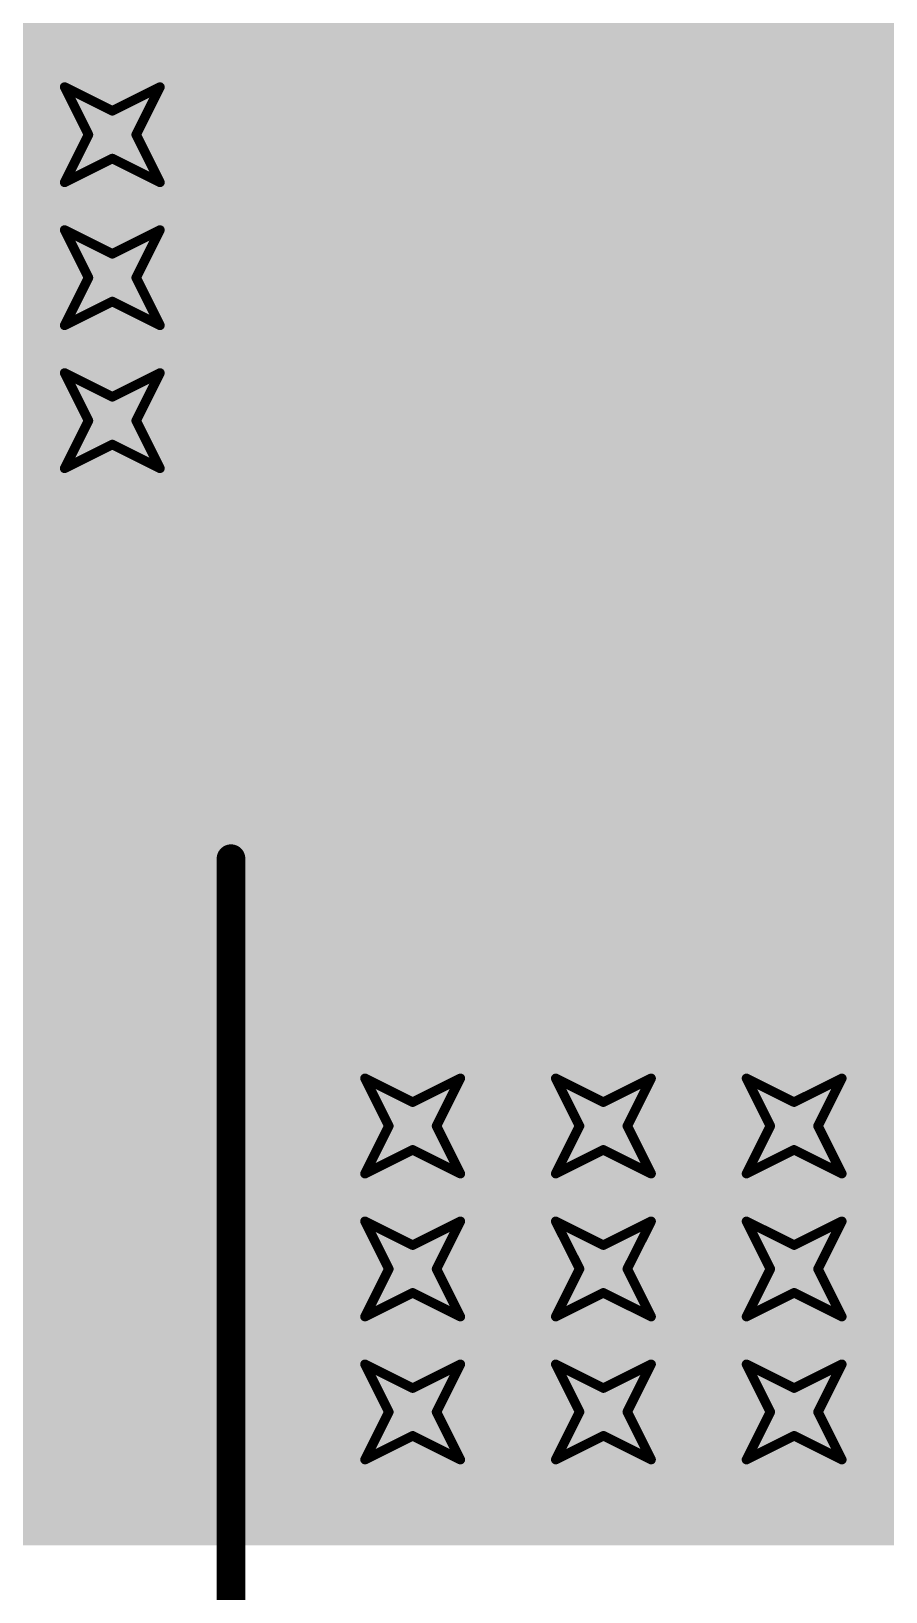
# Model space of a CAD drawing. Header units: inches. Extents: x -11 to 1110, y -7 to 455.
# Drawn here: x 652.45 to 657, y 25.23 to 33.55 of the extents above; entities that cross this region are included whole.
import ezdxf

# ---------------------------------------------------------------- set-up
doc = ezdxf.new("R2010")
doc.units = ezdxf.units.IN
for name, color, linetype in [('Bottom Layer', 5, 'Continuous'), ('Bottom Overlay', 54, 'Continuous'), ('Bottom Paste', 16, 'Continuous'), ('Bottom Solder', 6, 'Continuous'), ('Drill Drawing', 1, 'Continuous'), ('Top Layer', 1, 'Continuous'), ('Top Solder', 216, 'Continuous'), ('Via Holes', 16, 'Continuous')]:
    doc.layers.add(name, color=color, linetype=linetype)

# ---------------------------------------------------------------- blocks, each defined once
blk = doc.blocks.new('C____C_B_246')
at = {"layer": 'Bottom Layer'}
blk.add_hatch(color=5, dxfattribs=at).paths.add_polyline_path([(-3.9, 1.5), (-1.5, 1.5), (-1.5, -1.5), (-3.9, -1.5)])
at = {"layer": 'Bottom Paste'}
blk.add_hatch(color=16, dxfattribs=at).paths.add_polyline_path([(-3.9, 1.5), (-1.5, 1.5), (-1.5, -1.5), (-3.9, -1.5)])
at = {"layer": 'Bottom Solder'}
blk.add_hatch(color=6, dxfattribs=at).paths.add_polyline_path([(-4.0016, 1.6016), (-1.3984, 1.6016), (-1.3984, -1.6016), (-4.0016, -1.6016)])
at = {"layer": 'Bottom Overlay'}
blk.add_lwpolyline([(3.05, 1.75, 0.1524, 0.1524, 0), (-3.0251, 1.75, 0.1524, 0.1524, 0)], format="xyseb", dxfattribs=at)
blk.add_lwpolyline([(-3.0632, 1.75, 0.0762, 0.0762, 1), (-2.987, 1.75, 0.0762, 0.0762, 1)], format="xyseb", close=True, dxfattribs=at)

msp = doc.modelspace()

# ---------------------------------------------------------------- hatches: boundary and pattern name
at = {"layer": 'Bottom Layer'}
msp.add_hatch(color=5, dxfattribs=at).paths.add_polyline_path([(670.0012, 25.4762), (621.9444, 25.4762), (621.9444, 45.8724), (670.0012, 45.8724)])
h = msp.add_hatch(color=5, dxfattribs=at)
edge = h.paths.add_edge_path()
edge.add_arc((652.8816, 32.9946), 0.3, 0, 360)
h = msp.add_hatch(color=5, dxfattribs=at)
edge = h.paths.add_edge_path()
edge.add_arc((652.8816, 32.2326), 0.3, 0, 360)
h = msp.add_hatch(color=5, dxfattribs=at)
edge = h.paths.add_edge_path()
edge.add_arc((652.8816, 31.4706), 0.3, 0, 360)
h = msp.add_hatch(color=5, dxfattribs=at)
edge = h.paths.add_edge_path()
edge.add_arc((654.4818, 27.7114), 0.3, 0, 360)
h = msp.add_hatch(color=5, dxfattribs=at)
edge = h.paths.add_edge_path()
edge.add_arc((655.4978, 27.7114), 0.3, 0, 360)
h = msp.add_hatch(color=5, dxfattribs=at)
edge = h.paths.add_edge_path()
edge.add_arc((656.5138, 27.7114), 0.3, 0, 360)
h = msp.add_hatch(color=5, dxfattribs=at)
edge = h.paths.add_edge_path()
edge.add_arc((654.4818, 26.9494), 0.3, 0, 360)
h = msp.add_hatch(color=5, dxfattribs=at)
edge = h.paths.add_edge_path()
edge.add_arc((655.4978, 26.9494), 0.3, 0, 360)
h = msp.add_hatch(color=5, dxfattribs=at)
edge = h.paths.add_edge_path()
edge.add_arc((656.5138, 26.9494), 0.3, 0, 360)
h = msp.add_hatch(color=5, dxfattribs=at)
edge = h.paths.add_edge_path()
edge.add_arc((654.4818, 26.1874), 0.3, 0, 360)
h = msp.add_hatch(color=5, dxfattribs=at)
edge = h.paths.add_edge_path()
edge.add_arc((655.4978, 26.1874), 0.3, 0, 360)
h = msp.add_hatch(color=5, dxfattribs=at)
edge = h.paths.add_edge_path()
edge.add_arc((656.5138, 26.1874), 0.3, 0, 360)
at = {"layer": 'Bottom Solder'}
h = msp.add_hatch(color=6, dxfattribs=at)
edge = h.paths.add_edge_path()
edge.add_arc((652.8816, 32.9946), 0.4016, 0, 360)
h = msp.add_hatch(color=6, dxfattribs=at)
edge = h.paths.add_edge_path()
edge.add_arc((652.8816, 32.2326), 0.4016, 0, 360)
h = msp.add_hatch(color=6, dxfattribs=at)
edge = h.paths.add_edge_path()
edge.add_arc((652.8816, 31.4706), 0.4016, 0, 360)
h = msp.add_hatch(color=6, dxfattribs=at)
edge = h.paths.add_edge_path()
edge.add_arc((654.4818, 27.7114), 0.4016, 0, 360)
h = msp.add_hatch(color=6, dxfattribs=at)
edge = h.paths.add_edge_path()
edge.add_arc((655.4978, 27.7114), 0.4016, 0, 360)
h = msp.add_hatch(color=6, dxfattribs=at)
edge = h.paths.add_edge_path()
edge.add_arc((656.5138, 27.7114), 0.4016, 0, 360)
h = msp.add_hatch(color=6, dxfattribs=at)
edge = h.paths.add_edge_path()
edge.add_arc((654.4818, 26.9494), 0.4016, 0, 360)
h = msp.add_hatch(color=6, dxfattribs=at)
edge = h.paths.add_edge_path()
edge.add_arc((655.4978, 26.9494), 0.4016, 0, 360)
h = msp.add_hatch(color=6, dxfattribs=at)
edge = h.paths.add_edge_path()
edge.add_arc((656.5138, 26.9494), 0.4016, 0, 360)
h = msp.add_hatch(color=6, dxfattribs=at)
edge = h.paths.add_edge_path()
edge.add_arc((654.4818, 26.1874), 0.4016, 0, 360)
h = msp.add_hatch(color=6, dxfattribs=at)
edge = h.paths.add_edge_path()
edge.add_arc((655.4978, 26.1874), 0.4016, 0, 360)
h = msp.add_hatch(color=6, dxfattribs=at)
edge = h.paths.add_edge_path()
edge.add_arc((656.5138, 26.1874), 0.4016, 0, 360)
at = {"layer": 'Top Layer'}
msp.add_hatch(color=1, dxfattribs=at).paths.add_polyline_path([(669.4932, 25.4762), (609.8032, 25.4762), (609.8032, 39.878), (669.4932, 39.878)])
h = msp.add_hatch(color=1, dxfattribs=at)
edge = h.paths.add_edge_path()
edge.add_arc((652.8816, 32.9946), 0.3, 0, 360)
h = msp.add_hatch(color=1, dxfattribs=at)
edge = h.paths.add_edge_path()
edge.add_arc((652.8816, 32.2326), 0.3, 0, 360)
h = msp.add_hatch(color=1, dxfattribs=at)
edge = h.paths.add_edge_path()
edge.add_arc((652.8816, 31.4706), 0.3, 0, 360)
h = msp.add_hatch(color=1, dxfattribs=at)
edge = h.paths.add_edge_path()
edge.add_arc((654.4818, 27.7114), 0.3, 0, 360)
h = msp.add_hatch(color=1, dxfattribs=at)
edge = h.paths.add_edge_path()
edge.add_arc((655.4978, 27.7114), 0.3, 0, 360)
h = msp.add_hatch(color=1, dxfattribs=at)
edge = h.paths.add_edge_path()
edge.add_arc((656.5138, 27.7114), 0.3, 0, 360)
h = msp.add_hatch(color=1, dxfattribs=at)
edge = h.paths.add_edge_path()
edge.add_arc((654.4818, 26.9494), 0.3, 0, 360)
h = msp.add_hatch(color=1, dxfattribs=at)
edge = h.paths.add_edge_path()
edge.add_arc((655.4978, 26.9494), 0.3, 0, 360)
h = msp.add_hatch(color=1, dxfattribs=at)
edge = h.paths.add_edge_path()
edge.add_arc((656.5138, 26.9494), 0.3, 0, 360)
h = msp.add_hatch(color=1, dxfattribs=at)
edge = h.paths.add_edge_path()
edge.add_arc((654.4818, 26.1874), 0.3, 0, 360)
h = msp.add_hatch(color=1, dxfattribs=at)
edge = h.paths.add_edge_path()
edge.add_arc((655.4978, 26.1874), 0.3, 0, 360)
h = msp.add_hatch(color=1, dxfattribs=at)
edge = h.paths.add_edge_path()
edge.add_arc((656.5138, 26.1874), 0.3, 0, 360)
at = {"layer": 'Top Solder'}
h = msp.add_hatch(color=216, dxfattribs=at)
edge = h.paths.add_edge_path()
edge.add_arc((652.8816, 32.9946), 0.4016, 0, 360)
h = msp.add_hatch(color=216, dxfattribs=at)
edge = h.paths.add_edge_path()
edge.add_arc((652.8816, 32.2326), 0.4016, 0, 360)
h = msp.add_hatch(color=216, dxfattribs=at)
edge = h.paths.add_edge_path()
edge.add_arc((652.8816, 31.4706), 0.4016, 0, 360)
h = msp.add_hatch(color=216, dxfattribs=at)
edge = h.paths.add_edge_path()
edge.add_arc((654.4818, 27.7114), 0.4016, 0, 360)
h = msp.add_hatch(color=216, dxfattribs=at)
edge = h.paths.add_edge_path()
edge.add_arc((655.4978, 27.7114), 0.4016, 0, 360)
h = msp.add_hatch(color=216, dxfattribs=at)
edge = h.paths.add_edge_path()
edge.add_arc((656.5138, 27.7114), 0.4016, 0, 360)
h = msp.add_hatch(color=216, dxfattribs=at)
edge = h.paths.add_edge_path()
edge.add_arc((654.4818, 26.9494), 0.4016, 0, 360)
h = msp.add_hatch(color=216, dxfattribs=at)
edge = h.paths.add_edge_path()
edge.add_arc((655.4978, 26.9494), 0.4016, 0, 360)
h = msp.add_hatch(color=216, dxfattribs=at)
edge = h.paths.add_edge_path()
edge.add_arc((656.5138, 26.9494), 0.4016, 0, 360)
h = msp.add_hatch(color=216, dxfattribs=at)
edge = h.paths.add_edge_path()
edge.add_arc((654.4818, 26.1874), 0.4016, 0, 360)
h = msp.add_hatch(color=216, dxfattribs=at)
edge = h.paths.add_edge_path()
edge.add_arc((655.4978, 26.1874), 0.4016, 0, 360)
h = msp.add_hatch(color=216, dxfattribs=at)
edge = h.paths.add_edge_path()
edge.add_arc((656.5138, 26.1874), 0.4016, 0, 360)
at = {"layer": 'Via Holes'}
h = msp.add_hatch(color=7, dxfattribs=at)
edge = h.paths.add_edge_path()
edge.add_arc((652.8816, 32.9946), 0.15, 0, 360)
h = msp.add_hatch(color=7, dxfattribs=at)
edge = h.paths.add_edge_path()
edge.add_arc((652.8816, 32.2326), 0.15, 0, 360)
h = msp.add_hatch(color=7, dxfattribs=at)
edge = h.paths.add_edge_path()
edge.add_arc((652.8816, 31.4706), 0.15, 0, 360)
h = msp.add_hatch(color=7, dxfattribs=at)
edge = h.paths.add_edge_path()
edge.add_arc((654.4818, 27.7114), 0.15, 0, 360)
h = msp.add_hatch(color=7, dxfattribs=at)
edge = h.paths.add_edge_path()
edge.add_arc((655.4978, 27.7114), 0.15, 0, 360)
h = msp.add_hatch(color=7, dxfattribs=at)
edge = h.paths.add_edge_path()
edge.add_arc((656.5138, 27.7114), 0.15, 0, 360)
h = msp.add_hatch(color=7, dxfattribs=at)
edge = h.paths.add_edge_path()
edge.add_arc((654.4818, 26.9494), 0.15, 0, 360)
h = msp.add_hatch(color=7, dxfattribs=at)
edge = h.paths.add_edge_path()
edge.add_arc((655.4978, 26.9494), 0.15, 0, 360)
h = msp.add_hatch(color=7, dxfattribs=at)
edge = h.paths.add_edge_path()
edge.add_arc((656.5138, 26.9494), 0.15, 0, 360)
h = msp.add_hatch(color=7, dxfattribs=at)
edge = h.paths.add_edge_path()
edge.add_arc((654.4818, 26.1874), 0.15, 0, 360)
h = msp.add_hatch(color=7, dxfattribs=at)
edge = h.paths.add_edge_path()
edge.add_arc((655.4978, 26.1874), 0.15, 0, 360)
h = msp.add_hatch(color=7, dxfattribs=at)
edge = h.paths.add_edge_path()
edge.add_arc((656.5138, 26.1874), 0.15, 0, 360)

# ---------------------------------------------------------------- linework, layer by layer
at = {"layer": 'Drill Drawing'}
for points in [[(652.6276, 33.2486, 0.0508, 0.0508, 0), (652.8816, 33.1216, 0.0508, 0.0508, 0)], [(652.6276, 33.2486, 0.0508, 0.0508, 0), (652.7546, 32.9946, 0.0508, 0.0508, 0)], [(652.8816, 33.1216, 0.0508, 0.0508, 0), (653.1356, 33.2486, 0.0508, 0.0508, 0)], [(653.0086, 32.9946, 0.0508, 0.0508, 0), (653.1356, 33.2486, 0.0508, 0.0508, 0)], [(652.6276, 32.7406, 0.0508, 0.0508, 0), (652.7546, 32.9946, 0.0508, 0.0508, 0)], [(653.0086, 32.9946, 0.0508, 0.0508, 0), (653.1356, 32.7406, 0.0508, 0.0508, 0)], [(652.6276, 32.7406, 0.0508, 0.0508, 0), (652.8816, 32.8676, 0.0508, 0.0508, 0)], [(652.8816, 32.8676, 0.0508, 0.0508, 0), (653.1356, 32.7406, 0.0508, 0.0508, 0)], [(652.6276, 32.4866, 0.0508, 0.0508, 0), (652.8816, 32.3596, 0.0508, 0.0508, 0)], [(652.6276, 32.4866, 0.0508, 0.0508, 0), (652.7546, 32.2326, 0.0508, 0.0508, 0)], [(652.8816, 32.3596, 0.0508, 0.0508, 0), (653.1356, 32.4866, 0.0508, 0.0508, 0)], [(653.0086, 32.2326, 0.0508, 0.0508, 0), (653.1356, 32.4866, 0.0508, 0.0508, 0)], [(652.6276, 31.9786, 0.0508, 0.0508, 0), (652.7546, 32.2326, 0.0508, 0.0508, 0)], [(653.0086, 32.2326, 0.0508, 0.0508, 0), (653.1356, 31.9786, 0.0508, 0.0508, 0)], [(652.6276, 31.9786, 0.0508, 0.0508, 0), (652.8816, 32.1056, 0.0508, 0.0508, 0)], [(652.8816, 32.1056, 0.0508, 0.0508, 0), (653.1356, 31.9786, 0.0508, 0.0508, 0)], [(652.6276, 31.7246, 0.0508, 0.0508, 0), (652.8816, 31.5976, 0.0508, 0.0508, 0)], [(652.6276, 31.7246, 0.0508, 0.0508, 0), (652.7546, 31.4706, 0.0508, 0.0508, 0)], [(652.8816, 31.5976, 0.0508, 0.0508, 0), (653.1356, 31.7246, 0.0508, 0.0508, 0)], [(653.0086, 31.4706, 0.0508, 0.0508, 0), (653.1356, 31.7246, 0.0508, 0.0508, 0)], [(652.6276, 31.2166, 0.0508, 0.0508, 0), (652.7546, 31.4706, 0.0508, 0.0508, 0)], [(653.0086, 31.4706, 0.0508, 0.0508, 0), (653.1356, 31.2166, 0.0508, 0.0508, 0)], [(652.6276, 31.2166, 0.0508, 0.0508, 0), (652.8816, 31.3436, 0.0508, 0.0508, 0)], [(652.8816, 31.3436, 0.0508, 0.0508, 0), (653.1356, 31.2166, 0.0508, 0.0508, 0)], [(654.2278, 27.9654, 0.0508, 0.0508, 0), (654.4818, 27.8384, 0.0508, 0.0508, 0)], [(654.2278, 27.9654, 0.0508, 0.0508, 0), (654.3548, 27.7114, 0.0508, 0.0508, 0)], [(654.4818, 27.8384, 0.0508, 0.0508, 0), (654.7358, 27.9654, 0.0508, 0.0508, 0)], [(654.6088, 27.7114, 0.0508, 0.0508, 0), (654.7358, 27.9654, 0.0508, 0.0508, 0)], [(655.2438, 27.9654, 0.0508, 0.0508, 0), (655.4978, 27.8384, 0.0508, 0.0508, 0)], [(655.2438, 27.9654, 0.0508, 0.0508, 0), (655.3708, 27.7114, 0.0508, 0.0508, 0)], [(655.4978, 27.8384, 0.0508, 0.0508, 0), (655.7518, 27.9654, 0.0508, 0.0508, 0)], [(655.6248, 27.7114, 0.0508, 0.0508, 0), (655.7518, 27.9654, 0.0508, 0.0508, 0)], [(656.2598, 27.9654, 0.0508, 0.0508, 0), (656.5138, 27.8384, 0.0508, 0.0508, 0)], [(656.2598, 27.9654, 0.0508, 0.0508, 0), (656.3868, 27.7114, 0.0508, 0.0508, 0)], [(656.5138, 27.8384, 0.0508, 0.0508, 0), (656.7678, 27.9654, 0.0508, 0.0508, 0)], [(656.6408, 27.7114, 0.0508, 0.0508, 0), (656.7678, 27.9654, 0.0508, 0.0508, 0)], [(654.2278, 27.4574, 0.0508, 0.0508, 0), (654.3548, 27.7114, 0.0508, 0.0508, 0)], [(654.6088, 27.7114, 0.0508, 0.0508, 0), (654.7358, 27.4574, 0.0508, 0.0508, 0)], [(655.2438, 27.4574, 0.0508, 0.0508, 0), (655.3708, 27.7114, 0.0508, 0.0508, 0)], [(655.6248, 27.7114, 0.0508, 0.0508, 0), (655.7518, 27.4574, 0.0508, 0.0508, 0)], [(656.2598, 27.4574, 0.0508, 0.0508, 0), (656.3868, 27.7114, 0.0508, 0.0508, 0)], [(656.6408, 27.7114, 0.0508, 0.0508, 0), (656.7678, 27.4574, 0.0508, 0.0508, 0)], [(654.2278, 27.4574, 0.0508, 0.0508, 0), (654.4818, 27.5844, 0.0508, 0.0508, 0)], [(654.4818, 27.5844, 0.0508, 0.0508, 0), (654.7358, 27.4574, 0.0508, 0.0508, 0)], [(655.2438, 27.4574, 0.0508, 0.0508, 0), (655.4978, 27.5844, 0.0508, 0.0508, 0)], [(655.4978, 27.5844, 0.0508, 0.0508, 0), (655.7518, 27.4574, 0.0508, 0.0508, 0)], [(656.2598, 27.4574, 0.0508, 0.0508, 0), (656.5138, 27.5844, 0.0508, 0.0508, 0)], [(656.5138, 27.5844, 0.0508, 0.0508, 0), (656.7678, 27.4574, 0.0508, 0.0508, 0)], [(654.2278, 27.2034, 0.0508, 0.0508, 0), (654.4818, 27.0764, 0.0508, 0.0508, 0)], [(654.2278, 27.2034, 0.0508, 0.0508, 0), (654.3548, 26.9494, 0.0508, 0.0508, 0)], [(654.4818, 27.0764, 0.0508, 0.0508, 0), (654.7358, 27.2034, 0.0508, 0.0508, 0)], [(654.6088, 26.9494, 0.0508, 0.0508, 0), (654.7358, 27.2034, 0.0508, 0.0508, 0)], [(655.2438, 27.2034, 0.0508, 0.0508, 0), (655.4978, 27.0764, 0.0508, 0.0508, 0)], [(655.2438, 27.2034, 0.0508, 0.0508, 0), (655.3708, 26.9494, 0.0508, 0.0508, 0)], [(655.4978, 27.0764, 0.0508, 0.0508, 0), (655.7518, 27.2034, 0.0508, 0.0508, 0)], [(655.6248, 26.9494, 0.0508, 0.0508, 0), (655.7518, 27.2034, 0.0508, 0.0508, 0)], [(656.2598, 27.2034, 0.0508, 0.0508, 0), (656.5138, 27.0764, 0.0508, 0.0508, 0)], [(656.2598, 27.2034, 0.0508, 0.0508, 0), (656.3868, 26.9494, 0.0508, 0.0508, 0)], [(656.5138, 27.0764, 0.0508, 0.0508, 0), (656.7678, 27.2034, 0.0508, 0.0508, 0)], [(656.6408, 26.9494, 0.0508, 0.0508, 0), (656.7678, 27.2034, 0.0508, 0.0508, 0)], [(654.2278, 26.6954, 0.0508, 0.0508, 0), (654.3548, 26.9494, 0.0508, 0.0508, 0)], [(654.6088, 26.9494, 0.0508, 0.0508, 0), (654.7358, 26.6954, 0.0508, 0.0508, 0)], [(655.2438, 26.6954, 0.0508, 0.0508, 0), (655.3708, 26.9494, 0.0508, 0.0508, 0)], [(655.6248, 26.9494, 0.0508, 0.0508, 0), (655.7518, 26.6954, 0.0508, 0.0508, 0)], [(656.2598, 26.6954, 0.0508, 0.0508, 0), (656.3868, 26.9494, 0.0508, 0.0508, 0)], [(656.6408, 26.9494, 0.0508, 0.0508, 0), (656.7678, 26.6954, 0.0508, 0.0508, 0)], [(654.2278, 26.6954, 0.0508, 0.0508, 0), (654.4818, 26.8224, 0.0508, 0.0508, 0)], [(654.4818, 26.8224, 0.0508, 0.0508, 0), (654.7358, 26.6954, 0.0508, 0.0508, 0)], [(655.2438, 26.6954, 0.0508, 0.0508, 0), (655.4978, 26.8224, 0.0508, 0.0508, 0)], [(655.4978, 26.8224, 0.0508, 0.0508, 0), (655.7518, 26.6954, 0.0508, 0.0508, 0)], [(656.2598, 26.6954, 0.0508, 0.0508, 0), (656.5138, 26.8224, 0.0508, 0.0508, 0)], [(656.5138, 26.8224, 0.0508, 0.0508, 0), (656.7678, 26.6954, 0.0508, 0.0508, 0)], [(654.2278, 26.4414, 0.0508, 0.0508, 0), (654.4818, 26.3144, 0.0508, 0.0508, 0)], [(654.2278, 26.4414, 0.0508, 0.0508, 0), (654.3548, 26.1874, 0.0508, 0.0508, 0)], [(654.4818, 26.3144, 0.0508, 0.0508, 0), (654.7358, 26.4414, 0.0508, 0.0508, 0)], [(654.6088, 26.1874, 0.0508, 0.0508, 0), (654.7358, 26.4414, 0.0508, 0.0508, 0)], [(655.2438, 26.4414, 0.0508, 0.0508, 0), (655.4978, 26.3144, 0.0508, 0.0508, 0)], [(655.2438, 26.4414, 0.0508, 0.0508, 0), (655.3708, 26.1874, 0.0508, 0.0508, 0)], [(655.4978, 26.3144, 0.0508, 0.0508, 0), (655.7518, 26.4414, 0.0508, 0.0508, 0)], [(655.6248, 26.1874, 0.0508, 0.0508, 0), (655.7518, 26.4414, 0.0508, 0.0508, 0)], [(656.2598, 26.4414, 0.0508, 0.0508, 0), (656.5138, 26.3144, 0.0508, 0.0508, 0)], [(656.2598, 26.4414, 0.0508, 0.0508, 0), (656.3868, 26.1874, 0.0508, 0.0508, 0)], [(656.5138, 26.3144, 0.0508, 0.0508, 0), (656.7678, 26.4414, 0.0508, 0.0508, 0)], [(656.6408, 26.1874, 0.0508, 0.0508, 0), (656.7678, 26.4414, 0.0508, 0.0508, 0)], [(654.2278, 25.9334, 0.0508, 0.0508, 0), (654.3548, 26.1874, 0.0508, 0.0508, 0)], [(654.6088, 26.1874, 0.0508, 0.0508, 0), (654.7358, 25.9334, 0.0508, 0.0508, 0)], [(655.2438, 25.9334, 0.0508, 0.0508, 0), (655.3708, 26.1874, 0.0508, 0.0508, 0)], [(655.6248, 26.1874, 0.0508, 0.0508, 0), (655.7518, 25.9334, 0.0508, 0.0508, 0)], [(656.2598, 25.9334, 0.0508, 0.0508, 0), (656.3868, 26.1874, 0.0508, 0.0508, 0)], [(656.6408, 26.1874, 0.0508, 0.0508, 0), (656.7678, 25.9334, 0.0508, 0.0508, 0)], [(654.2278, 25.9334, 0.0508, 0.0508, 0), (654.4818, 26.0604, 0.0508, 0.0508, 0)], [(654.4818, 26.0604, 0.0508, 0.0508, 0), (654.7358, 25.9334, 0.0508, 0.0508, 0)], [(655.2438, 25.9334, 0.0508, 0.0508, 0), (655.4978, 26.0604, 0.0508, 0.0508, 0)], [(655.4978, 26.0604, 0.0508, 0.0508, 0), (655.7518, 25.9334, 0.0508, 0.0508, 0)], [(656.2598, 25.9334, 0.0508, 0.0508, 0), (656.5138, 26.0604, 0.0508, 0.0508, 0)], [(656.5138, 26.0604, 0.0508, 0.0508, 0), (656.7678, 25.9334, 0.0508, 0.0508, 0)]]:
    msp.add_lwpolyline(points, format="xyseb", dxfattribs=at)
for points in [[(652.6149, 33.2486, 0.0254, 0.0254, 1), (652.6403, 33.2486, 0.0254, 0.0254, 1)], [(652.6149, 33.2486, 0.0254, 0.0254, 1), (652.6403, 33.2486, 0.0254, 0.0254, 1)], [(653.1229, 33.2486, 0.0254, 0.0254, 1), (653.1483, 33.2486, 0.0254, 0.0254, 1)], [(653.1229, 33.2486, 0.0254, 0.0254, 1), (653.1483, 33.2486, 0.0254, 0.0254, 1)], [(652.8689, 33.1216, 0.0254, 0.0254, 1), (652.8943, 33.1216, 0.0254, 0.0254, 1)], [(652.8689, 33.1216, 0.0254, 0.0254, 1), (652.8943, 33.1216, 0.0254, 0.0254, 1)], [(652.7419, 32.9946, 0.0254, 0.0254, 1), (652.7673, 32.9946, 0.0254, 0.0254, 1)], [(652.7419, 32.9946, 0.0254, 0.0254, 1), (652.7673, 32.9946, 0.0254, 0.0254, 1)], [(652.9959, 32.9946, 0.0254, 0.0254, 1), (653.0213, 32.9946, 0.0254, 0.0254, 1)], [(652.9959, 32.9946, 0.0254, 0.0254, 1), (653.0213, 32.9946, 0.0254, 0.0254, 1)], [(652.8689, 32.8676, 0.0254, 0.0254, 1), (652.8943, 32.8676, 0.0254, 0.0254, 1)], [(652.8689, 32.8676, 0.0254, 0.0254, 1), (652.8943, 32.8676, 0.0254, 0.0254, 1)], [(652.6149, 32.7406, 0.0254, 0.0254, 1), (652.6403, 32.7406, 0.0254, 0.0254, 1)], [(652.6149, 32.7406, 0.0254, 0.0254, 1), (652.6403, 32.7406, 0.0254, 0.0254, 1)], [(653.1229, 32.7406, 0.0254, 0.0254, 1), (653.1483, 32.7406, 0.0254, 0.0254, 1)], [(653.1229, 32.7406, 0.0254, 0.0254, 1), (653.1483, 32.7406, 0.0254, 0.0254, 1)], [(652.6149, 32.4866, 0.0254, 0.0254, 1), (652.6403, 32.4866, 0.0254, 0.0254, 1)], [(652.6149, 32.4866, 0.0254, 0.0254, 1), (652.6403, 32.4866, 0.0254, 0.0254, 1)], [(653.1229, 32.4866, 0.0254, 0.0254, 1), (653.1483, 32.4866, 0.0254, 0.0254, 1)], [(653.1229, 32.4866, 0.0254, 0.0254, 1), (653.1483, 32.4866, 0.0254, 0.0254, 1)], [(652.8689, 32.3596, 0.0254, 0.0254, 1), (652.8943, 32.3596, 0.0254, 0.0254, 1)], [(652.8689, 32.3596, 0.0254, 0.0254, 1), (652.8943, 32.3596, 0.0254, 0.0254, 1)], [(652.7419, 32.2326, 0.0254, 0.0254, 1), (652.7673, 32.2326, 0.0254, 0.0254, 1)], [(652.7419, 32.2326, 0.0254, 0.0254, 1), (652.7673, 32.2326, 0.0254, 0.0254, 1)], [(652.9959, 32.2326, 0.0254, 0.0254, 1), (653.0213, 32.2326, 0.0254, 0.0254, 1)], [(652.9959, 32.2326, 0.0254, 0.0254, 1), (653.0213, 32.2326, 0.0254, 0.0254, 1)], [(652.8689, 32.1056, 0.0254, 0.0254, 1), (652.8943, 32.1056, 0.0254, 0.0254, 1)], [(652.8689, 32.1056, 0.0254, 0.0254, 1), (652.8943, 32.1056, 0.0254, 0.0254, 1)], [(652.6149, 31.9786, 0.0254, 0.0254, 1), (652.6403, 31.9786, 0.0254, 0.0254, 1)], [(652.6149, 31.9786, 0.0254, 0.0254, 1), (652.6403, 31.9786, 0.0254, 0.0254, 1)], [(653.1229, 31.9786, 0.0254, 0.0254, 1), (653.1483, 31.9786, 0.0254, 0.0254, 1)], [(653.1229, 31.9786, 0.0254, 0.0254, 1), (653.1483, 31.9786, 0.0254, 0.0254, 1)], [(652.6149, 31.7246, 0.0254, 0.0254, 1), (652.6403, 31.7246, 0.0254, 0.0254, 1)], [(652.6149, 31.7246, 0.0254, 0.0254, 1), (652.6403, 31.7246, 0.0254, 0.0254, 1)], [(653.1229, 31.7246, 0.0254, 0.0254, 1), (653.1483, 31.7246, 0.0254, 0.0254, 1)], [(653.1229, 31.7246, 0.0254, 0.0254, 1), (653.1483, 31.7246, 0.0254, 0.0254, 1)], [(652.8689, 31.5976, 0.0254, 0.0254, 1), (652.8943, 31.5976, 0.0254, 0.0254, 1)], [(652.8689, 31.5976, 0.0254, 0.0254, 1), (652.8943, 31.5976, 0.0254, 0.0254, 1)], [(652.7419, 31.4706, 0.0254, 0.0254, 1), (652.7673, 31.4706, 0.0254, 0.0254, 1)], [(652.7419, 31.4706, 0.0254, 0.0254, 1), (652.7673, 31.4706, 0.0254, 0.0254, 1)], [(652.9959, 31.4706, 0.0254, 0.0254, 1), (653.0213, 31.4706, 0.0254, 0.0254, 1)], [(652.9959, 31.4706, 0.0254, 0.0254, 1), (653.0213, 31.4706, 0.0254, 0.0254, 1)], [(652.8689, 31.3436, 0.0254, 0.0254, 1), (652.8943, 31.3436, 0.0254, 0.0254, 1)], [(652.8689, 31.3436, 0.0254, 0.0254, 1), (652.8943, 31.3436, 0.0254, 0.0254, 1)], [(652.6149, 31.2166, 0.0254, 0.0254, 1), (652.6403, 31.2166, 0.0254, 0.0254, 1)], [(652.6149, 31.2166, 0.0254, 0.0254, 1), (652.6403, 31.2166, 0.0254, 0.0254, 1)], [(653.1229, 31.2166, 0.0254, 0.0254, 1), (653.1483, 31.2166, 0.0254, 0.0254, 1)], [(653.1229, 31.2166, 0.0254, 0.0254, 1), (653.1483, 31.2166, 0.0254, 0.0254, 1)], [(654.2151, 27.9654, 0.0254, 0.0254, 1), (654.2405, 27.9654, 0.0254, 0.0254, 1)], [(654.2151, 27.9654, 0.0254, 0.0254, 1), (654.2405, 27.9654, 0.0254, 0.0254, 1)], [(654.7231, 27.9654, 0.0254, 0.0254, 1), (654.7485, 27.9654, 0.0254, 0.0254, 1)], [(654.7231, 27.9654, 0.0254, 0.0254, 1), (654.7485, 27.9654, 0.0254, 0.0254, 1)], [(655.2311, 27.9654, 0.0254, 0.0254, 1), (655.2565, 27.9654, 0.0254, 0.0254, 1)], [(655.2311, 27.9654, 0.0254, 0.0254, 1), (655.2565, 27.9654, 0.0254, 0.0254, 1)], [(655.7391, 27.9654, 0.0254, 0.0254, 1), (655.7645, 27.9654, 0.0254, 0.0254, 1)], [(655.7391, 27.9654, 0.0254, 0.0254, 1), (655.7645, 27.9654, 0.0254, 0.0254, 1)], [(656.2471, 27.9654, 0.0254, 0.0254, 1), (656.2725, 27.9654, 0.0254, 0.0254, 1)], [(656.2471, 27.9654, 0.0254, 0.0254, 1), (656.2725, 27.9654, 0.0254, 0.0254, 1)], [(656.7551, 27.9654, 0.0254, 0.0254, 1), (656.7805, 27.9654, 0.0254, 0.0254, 1)], [(656.7551, 27.9654, 0.0254, 0.0254, 1), (656.7805, 27.9654, 0.0254, 0.0254, 1)], [(654.4691, 27.8384, 0.0254, 0.0254, 1), (654.4945, 27.8384, 0.0254, 0.0254, 1)], [(654.4691, 27.8384, 0.0254, 0.0254, 1), (654.4945, 27.8384, 0.0254, 0.0254, 1)], [(655.4851, 27.8384, 0.0254, 0.0254, 1), (655.5105, 27.8384, 0.0254, 0.0254, 1)], [(655.4851, 27.8384, 0.0254, 0.0254, 1), (655.5105, 27.8384, 0.0254, 0.0254, 1)], [(656.5011, 27.8384, 0.0254, 0.0254, 1), (656.5265, 27.8384, 0.0254, 0.0254, 1)], [(656.5011, 27.8384, 0.0254, 0.0254, 1), (656.5265, 27.8384, 0.0254, 0.0254, 1)], [(654.3421, 27.7114, 0.0254, 0.0254, 1), (654.3675, 27.7114, 0.0254, 0.0254, 1)], [(654.3421, 27.7114, 0.0254, 0.0254, 1), (654.3675, 27.7114, 0.0254, 0.0254, 1)], [(654.5961, 27.7114, 0.0254, 0.0254, 1), (654.6215, 27.7114, 0.0254, 0.0254, 1)], [(654.5961, 27.7114, 0.0254, 0.0254, 1), (654.6215, 27.7114, 0.0254, 0.0254, 1)], [(655.3581, 27.7114, 0.0254, 0.0254, 1), (655.3835, 27.7114, 0.0254, 0.0254, 1)], [(655.3581, 27.7114, 0.0254, 0.0254, 1), (655.3835, 27.7114, 0.0254, 0.0254, 1)], [(655.6121, 27.7114, 0.0254, 0.0254, 1), (655.6375, 27.7114, 0.0254, 0.0254, 1)], [(655.6121, 27.7114, 0.0254, 0.0254, 1), (655.6375, 27.7114, 0.0254, 0.0254, 1)], [(656.3741, 27.7114, 0.0254, 0.0254, 1), (656.3995, 27.7114, 0.0254, 0.0254, 1)], [(656.3741, 27.7114, 0.0254, 0.0254, 1), (656.3995, 27.7114, 0.0254, 0.0254, 1)], [(656.6281, 27.7114, 0.0254, 0.0254, 1), (656.6535, 27.7114, 0.0254, 0.0254, 1)], [(656.6281, 27.7114, 0.0254, 0.0254, 1), (656.6535, 27.7114, 0.0254, 0.0254, 1)], [(654.4691, 27.5844, 0.0254, 0.0254, 1), (654.4945, 27.5844, 0.0254, 0.0254, 1)], [(654.4691, 27.5844, 0.0254, 0.0254, 1), (654.4945, 27.5844, 0.0254, 0.0254, 1)], [(655.4851, 27.5844, 0.0254, 0.0254, 1), (655.5105, 27.5844, 0.0254, 0.0254, 1)], [(655.4851, 27.5844, 0.0254, 0.0254, 1), (655.5105, 27.5844, 0.0254, 0.0254, 1)], [(656.5011, 27.5844, 0.0254, 0.0254, 1), (656.5265, 27.5844, 0.0254, 0.0254, 1)], [(656.5011, 27.5844, 0.0254, 0.0254, 1), (656.5265, 27.5844, 0.0254, 0.0254, 1)], [(654.2151, 27.4574, 0.0254, 0.0254, 1), (654.2405, 27.4574, 0.0254, 0.0254, 1)], [(654.2151, 27.4574, 0.0254, 0.0254, 1), (654.2405, 27.4574, 0.0254, 0.0254, 1)], [(654.7231, 27.4574, 0.0254, 0.0254, 1), (654.7485, 27.4574, 0.0254, 0.0254, 1)], [(654.7231, 27.4574, 0.0254, 0.0254, 1), (654.7485, 27.4574, 0.0254, 0.0254, 1)], [(655.2311, 27.4574, 0.0254, 0.0254, 1), (655.2565, 27.4574, 0.0254, 0.0254, 1)], [(655.2311, 27.4574, 0.0254, 0.0254, 1), (655.2565, 27.4574, 0.0254, 0.0254, 1)], [(655.7391, 27.4574, 0.0254, 0.0254, 1), (655.7645, 27.4574, 0.0254, 0.0254, 1)], [(655.7391, 27.4574, 0.0254, 0.0254, 1), (655.7645, 27.4574, 0.0254, 0.0254, 1)], [(656.2471, 27.4574, 0.0254, 0.0254, 1), (656.2725, 27.4574, 0.0254, 0.0254, 1)], [(656.2471, 27.4574, 0.0254, 0.0254, 1), (656.2725, 27.4574, 0.0254, 0.0254, 1)], [(656.7551, 27.4574, 0.0254, 0.0254, 1), (656.7805, 27.4574, 0.0254, 0.0254, 1)], [(656.7551, 27.4574, 0.0254, 0.0254, 1), (656.7805, 27.4574, 0.0254, 0.0254, 1)], [(654.2151, 27.2034, 0.0254, 0.0254, 1), (654.2405, 27.2034, 0.0254, 0.0254, 1)], [(654.2151, 27.2034, 0.0254, 0.0254, 1), (654.2405, 27.2034, 0.0254, 0.0254, 1)], [(654.7231, 27.2034, 0.0254, 0.0254, 1), (654.7485, 27.2034, 0.0254, 0.0254, 1)], [(654.7231, 27.2034, 0.0254, 0.0254, 1), (654.7485, 27.2034, 0.0254, 0.0254, 1)], [(655.2311, 27.2034, 0.0254, 0.0254, 1), (655.2565, 27.2034, 0.0254, 0.0254, 1)], [(655.2311, 27.2034, 0.0254, 0.0254, 1), (655.2565, 27.2034, 0.0254, 0.0254, 1)], [(655.7391, 27.2034, 0.0254, 0.0254, 1), (655.7645, 27.2034, 0.0254, 0.0254, 1)], [(655.7391, 27.2034, 0.0254, 0.0254, 1), (655.7645, 27.2034, 0.0254, 0.0254, 1)], [(656.2471, 27.2034, 0.0254, 0.0254, 1), (656.2725, 27.2034, 0.0254, 0.0254, 1)], [(656.2471, 27.2034, 0.0254, 0.0254, 1), (656.2725, 27.2034, 0.0254, 0.0254, 1)], [(656.7551, 27.2034, 0.0254, 0.0254, 1), (656.7805, 27.2034, 0.0254, 0.0254, 1)], [(656.7551, 27.2034, 0.0254, 0.0254, 1), (656.7805, 27.2034, 0.0254, 0.0254, 1)], [(654.4691, 27.0764, 0.0254, 0.0254, 1), (654.4945, 27.0764, 0.0254, 0.0254, 1)], [(654.4691, 27.0764, 0.0254, 0.0254, 1), (654.4945, 27.0764, 0.0254, 0.0254, 1)], [(655.4851, 27.0764, 0.0254, 0.0254, 1), (655.5105, 27.0764, 0.0254, 0.0254, 1)], [(655.4851, 27.0764, 0.0254, 0.0254, 1), (655.5105, 27.0764, 0.0254, 0.0254, 1)], [(656.5011, 27.0764, 0.0254, 0.0254, 1), (656.5265, 27.0764, 0.0254, 0.0254, 1)], [(656.5011, 27.0764, 0.0254, 0.0254, 1), (656.5265, 27.0764, 0.0254, 0.0254, 1)], [(654.3421, 26.9494, 0.0254, 0.0254, 1), (654.3675, 26.9494, 0.0254, 0.0254, 1)], [(654.3421, 26.9494, 0.0254, 0.0254, 1), (654.3675, 26.9494, 0.0254, 0.0254, 1)], [(654.5961, 26.9494, 0.0254, 0.0254, 1), (654.6215, 26.9494, 0.0254, 0.0254, 1)], [(654.5961, 26.9494, 0.0254, 0.0254, 1), (654.6215, 26.9494, 0.0254, 0.0254, 1)], [(655.3581, 26.9494, 0.0254, 0.0254, 1), (655.3835, 26.9494, 0.0254, 0.0254, 1)], [(655.3581, 26.9494, 0.0254, 0.0254, 1), (655.3835, 26.9494, 0.0254, 0.0254, 1)], [(655.6121, 26.9494, 0.0254, 0.0254, 1), (655.6375, 26.9494, 0.0254, 0.0254, 1)], [(655.6121, 26.9494, 0.0254, 0.0254, 1), (655.6375, 26.9494, 0.0254, 0.0254, 1)], [(656.3741, 26.9494, 0.0254, 0.0254, 1), (656.3995, 26.9494, 0.0254, 0.0254, 1)], [(656.3741, 26.9494, 0.0254, 0.0254, 1), (656.3995, 26.9494, 0.0254, 0.0254, 1)], [(656.6281, 26.9494, 0.0254, 0.0254, 1), (656.6535, 26.9494, 0.0254, 0.0254, 1)], [(656.6281, 26.9494, 0.0254, 0.0254, 1), (656.6535, 26.9494, 0.0254, 0.0254, 1)], [(654.4691, 26.8224, 0.0254, 0.0254, 1), (654.4945, 26.8224, 0.0254, 0.0254, 1)], [(654.4691, 26.8224, 0.0254, 0.0254, 1), (654.4945, 26.8224, 0.0254, 0.0254, 1)], [(655.4851, 26.8224, 0.0254, 0.0254, 1), (655.5105, 26.8224, 0.0254, 0.0254, 1)], [(655.4851, 26.8224, 0.0254, 0.0254, 1), (655.5105, 26.8224, 0.0254, 0.0254, 1)], [(656.5011, 26.8224, 0.0254, 0.0254, 1), (656.5265, 26.8224, 0.0254, 0.0254, 1)], [(656.5011, 26.8224, 0.0254, 0.0254, 1), (656.5265, 26.8224, 0.0254, 0.0254, 1)], [(654.2151, 26.6954, 0.0254, 0.0254, 1), (654.2405, 26.6954, 0.0254, 0.0254, 1)], [(654.2151, 26.6954, 0.0254, 0.0254, 1), (654.2405, 26.6954, 0.0254, 0.0254, 1)], [(654.7231, 26.6954, 0.0254, 0.0254, 1), (654.7485, 26.6954, 0.0254, 0.0254, 1)], [(654.7231, 26.6954, 0.0254, 0.0254, 1), (654.7485, 26.6954, 0.0254, 0.0254, 1)], [(655.2311, 26.6954, 0.0254, 0.0254, 1), (655.2565, 26.6954, 0.0254, 0.0254, 1)], [(655.2311, 26.6954, 0.0254, 0.0254, 1), (655.2565, 26.6954, 0.0254, 0.0254, 1)], [(655.7391, 26.6954, 0.0254, 0.0254, 1), (655.7645, 26.6954, 0.0254, 0.0254, 1)], [(655.7391, 26.6954, 0.0254, 0.0254, 1), (655.7645, 26.6954, 0.0254, 0.0254, 1)], [(656.2471, 26.6954, 0.0254, 0.0254, 1), (656.2725, 26.6954, 0.0254, 0.0254, 1)], [(656.2471, 26.6954, 0.0254, 0.0254, 1), (656.2725, 26.6954, 0.0254, 0.0254, 1)], [(656.7551, 26.6954, 0.0254, 0.0254, 1), (656.7805, 26.6954, 0.0254, 0.0254, 1)], [(656.7551, 26.6954, 0.0254, 0.0254, 1), (656.7805, 26.6954, 0.0254, 0.0254, 1)], [(654.2151, 26.4414, 0.0254, 0.0254, 1), (654.2405, 26.4414, 0.0254, 0.0254, 1)], [(654.2151, 26.4414, 0.0254, 0.0254, 1), (654.2405, 26.4414, 0.0254, 0.0254, 1)], [(654.7231, 26.4414, 0.0254, 0.0254, 1), (654.7485, 26.4414, 0.0254, 0.0254, 1)], [(654.7231, 26.4414, 0.0254, 0.0254, 1), (654.7485, 26.4414, 0.0254, 0.0254, 1)], [(655.2311, 26.4414, 0.0254, 0.0254, 1), (655.2565, 26.4414, 0.0254, 0.0254, 1)], [(655.2311, 26.4414, 0.0254, 0.0254, 1), (655.2565, 26.4414, 0.0254, 0.0254, 1)], [(655.7391, 26.4414, 0.0254, 0.0254, 1), (655.7645, 26.4414, 0.0254, 0.0254, 1)], [(655.7391, 26.4414, 0.0254, 0.0254, 1), (655.7645, 26.4414, 0.0254, 0.0254, 1)], [(656.2471, 26.4414, 0.0254, 0.0254, 1), (656.2725, 26.4414, 0.0254, 0.0254, 1)], [(656.2471, 26.4414, 0.0254, 0.0254, 1), (656.2725, 26.4414, 0.0254, 0.0254, 1)], [(656.7551, 26.4414, 0.0254, 0.0254, 1), (656.7805, 26.4414, 0.0254, 0.0254, 1)], [(656.7551, 26.4414, 0.0254, 0.0254, 1), (656.7805, 26.4414, 0.0254, 0.0254, 1)], [(654.4691, 26.3144, 0.0254, 0.0254, 1), (654.4945, 26.3144, 0.0254, 0.0254, 1)], [(654.4691, 26.3144, 0.0254, 0.0254, 1), (654.4945, 26.3144, 0.0254, 0.0254, 1)], [(655.4851, 26.3144, 0.0254, 0.0254, 1), (655.5105, 26.3144, 0.0254, 0.0254, 1)], [(655.4851, 26.3144, 0.0254, 0.0254, 1), (655.5105, 26.3144, 0.0254, 0.0254, 1)], [(656.5011, 26.3144, 0.0254, 0.0254, 1), (656.5265, 26.3144, 0.0254, 0.0254, 1)], [(656.5011, 26.3144, 0.0254, 0.0254, 1), (656.5265, 26.3144, 0.0254, 0.0254, 1)], [(654.3421, 26.1874, 0.0254, 0.0254, 1), (654.3675, 26.1874, 0.0254, 0.0254, 1)], [(654.3421, 26.1874, 0.0254, 0.0254, 1), (654.3675, 26.1874, 0.0254, 0.0254, 1)], [(654.5961, 26.1874, 0.0254, 0.0254, 1), (654.6215, 26.1874, 0.0254, 0.0254, 1)], [(654.5961, 26.1874, 0.0254, 0.0254, 1), (654.6215, 26.1874, 0.0254, 0.0254, 1)], [(655.3581, 26.1874, 0.0254, 0.0254, 1), (655.3835, 26.1874, 0.0254, 0.0254, 1)], [(655.3581, 26.1874, 0.0254, 0.0254, 1), (655.3835, 26.1874, 0.0254, 0.0254, 1)], [(655.6121, 26.1874, 0.0254, 0.0254, 1), (655.6375, 26.1874, 0.0254, 0.0254, 1)], [(655.6121, 26.1874, 0.0254, 0.0254, 1), (655.6375, 26.1874, 0.0254, 0.0254, 1)], [(656.3741, 26.1874, 0.0254, 0.0254, 1), (656.3995, 26.1874, 0.0254, 0.0254, 1)], [(656.3741, 26.1874, 0.0254, 0.0254, 1), (656.3995, 26.1874, 0.0254, 0.0254, 1)], [(656.6281, 26.1874, 0.0254, 0.0254, 1), (656.6535, 26.1874, 0.0254, 0.0254, 1)], [(656.6281, 26.1874, 0.0254, 0.0254, 1), (656.6535, 26.1874, 0.0254, 0.0254, 1)], [(654.4691, 26.0604, 0.0254, 0.0254, 1), (654.4945, 26.0604, 0.0254, 0.0254, 1)], [(654.4691, 26.0604, 0.0254, 0.0254, 1), (654.4945, 26.0604, 0.0254, 0.0254, 1)], [(655.4851, 26.0604, 0.0254, 0.0254, 1), (655.5105, 26.0604, 0.0254, 0.0254, 1)], [(655.4851, 26.0604, 0.0254, 0.0254, 1), (655.5105, 26.0604, 0.0254, 0.0254, 1)], [(656.5011, 26.0604, 0.0254, 0.0254, 1), (656.5265, 26.0604, 0.0254, 0.0254, 1)], [(656.5011, 26.0604, 0.0254, 0.0254, 1), (656.5265, 26.0604, 0.0254, 0.0254, 1)], [(654.2151, 25.9334, 0.0254, 0.0254, 1), (654.2405, 25.9334, 0.0254, 0.0254, 1)], [(654.2151, 25.9334, 0.0254, 0.0254, 1), (654.2405, 25.9334, 0.0254, 0.0254, 1)], [(654.7231, 25.9334, 0.0254, 0.0254, 1), (654.7485, 25.9334, 0.0254, 0.0254, 1)], [(654.7231, 25.9334, 0.0254, 0.0254, 1), (654.7485, 25.9334, 0.0254, 0.0254, 1)], [(655.2311, 25.9334, 0.0254, 0.0254, 1), (655.2565, 25.9334, 0.0254, 0.0254, 1)], [(655.2311, 25.9334, 0.0254, 0.0254, 1), (655.2565, 25.9334, 0.0254, 0.0254, 1)], [(655.7391, 25.9334, 0.0254, 0.0254, 1), (655.7645, 25.9334, 0.0254, 0.0254, 1)], [(655.7391, 25.9334, 0.0254, 0.0254, 1), (655.7645, 25.9334, 0.0254, 0.0254, 1)], [(656.2471, 25.9334, 0.0254, 0.0254, 1), (656.2725, 25.9334, 0.0254, 0.0254, 1)], [(656.2471, 25.9334, 0.0254, 0.0254, 1), (656.2725, 25.9334, 0.0254, 0.0254, 1)], [(656.7551, 25.9334, 0.0254, 0.0254, 1), (656.7805, 25.9334, 0.0254, 0.0254, 1)], [(656.7551, 25.9334, 0.0254, 0.0254, 1), (656.7805, 25.9334, 0.0254, 0.0254, 1)]]:
    msp.add_lwpolyline(points, format="xyseb", close=True, dxfattribs=at)

# ---------------------------------------------------------------- block references
at = {"rotation": 270}
msp.add_blockref('C____C_B_246', (651.764, 26.1112), dxfattribs=at)

doc.saveas('drawing.dxf')
